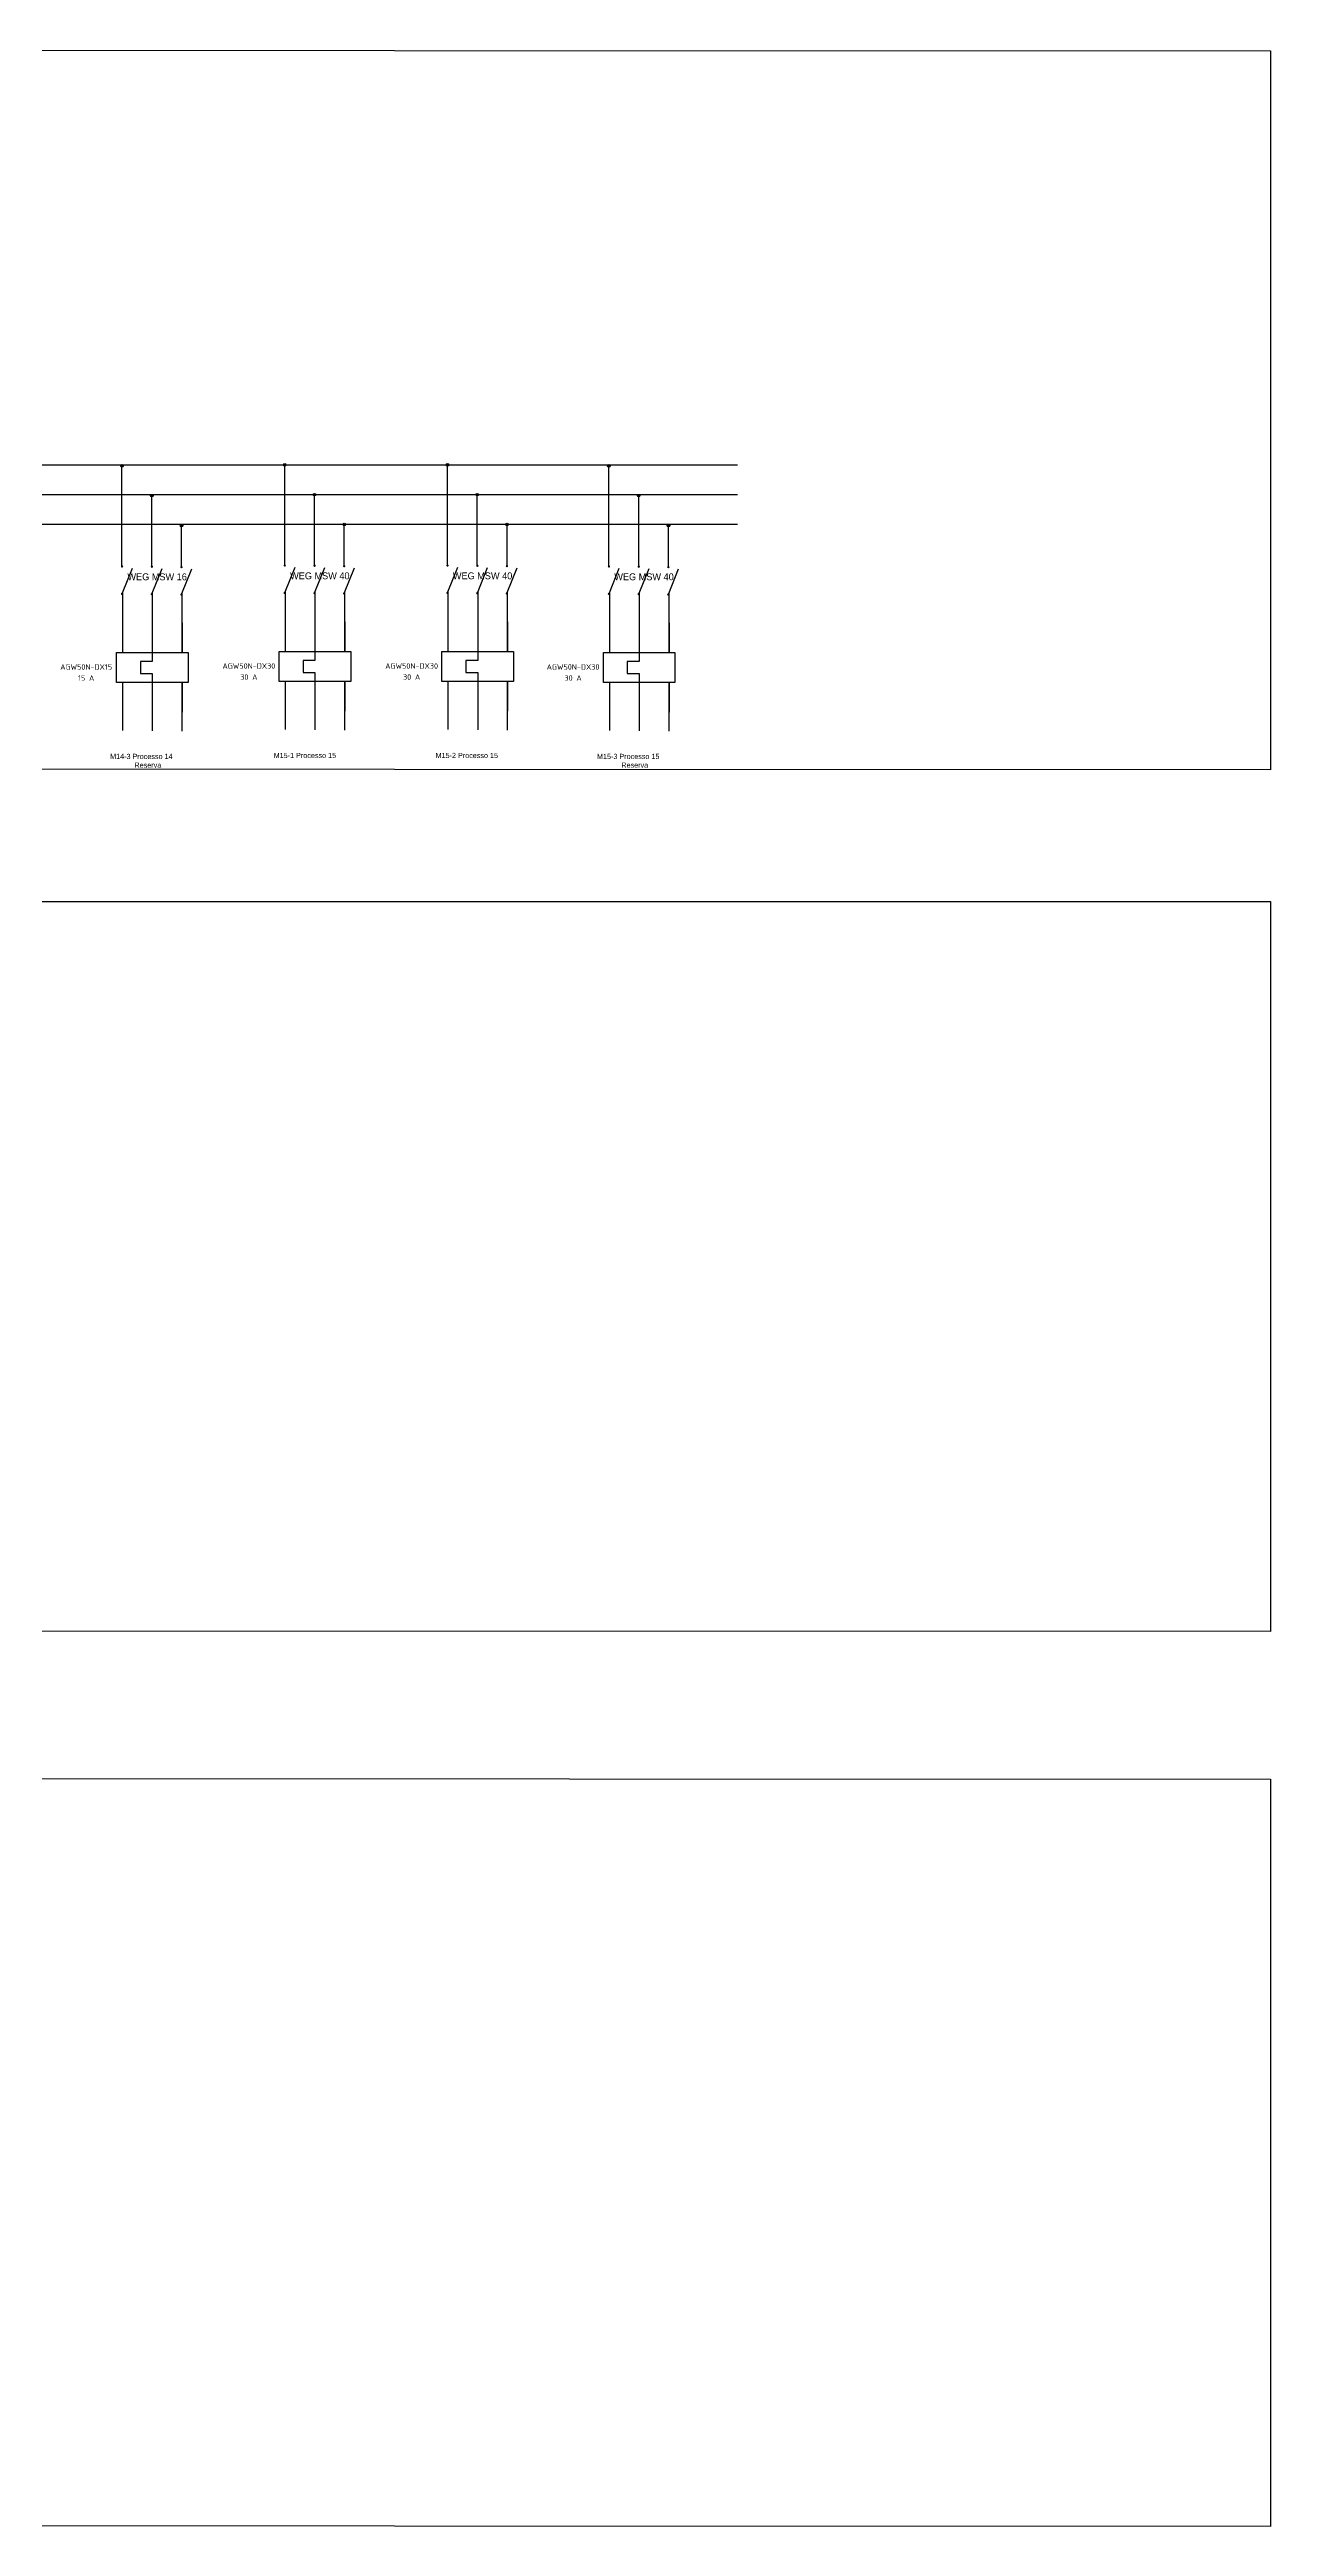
# Model space of a CAD drawing. Extents: x -533 to 641, y -96 to 322.
# Drawn here: x -410.6 to -361.2, y -28.9 to 71.5 of the extents above; entities that cross this region are included whole.
import ezdxf

# ---------------------------------------------------------------- set-up
doc = ezdxf.new("R2010")
doc.units = 0
doc.header["$MEASUREMENT"] = 0
doc.layers.add('ELET_TRIFILAR_DESENHO', color=5, linetype='Continuous', plot=False)
doc.layers.add('ELET_TRIFILAR_TEXTO', color=4, linetype='Continuous')
doc.styles.add('ARIAL', font='arial.ttf')

# ---------------------------------------------------------------- blocks, each defined once
blk = doc.blocks.new('热件触点')
at = {"ltscale": 50}
for p, q in [((-10, 30), (-10, 20)), ((0, 30), (0, 20)), ((10, 30), (10, 20)), ((-4, 17), (-4, 13)), ((0, 17), (-4, 17)), ((0, 20), (0, 17)), ((-10, 10), (-10, 0)), ((-4, 13), (0, 13)), ((0, 13), (0, 10)), ((0, 10), (0, 0)), ((10, 10), (10, 0))]:
    blk.add_line(p, q, dxfattribs=at)
blk.add_lwpolyline([(-12, 20), (12, 20), (12, 10), (-12, 10)], close=True)

msp = doc.modelspace()

# ---------------------------------------------------------------- hatches: boundary and pattern name
at = {"layer": 'ELET_TRIFILAR_DESENHO', "ltscale": 50}
for points in [[(-407.653, 54.613, 1), (-407.756, 54.613, 1)], [(-401.064, 54.653, 1), (-401.167, 54.653, 1)], [(-394.473, 54.653, 1), (-394.576, 54.653, 1)], [(-387.935, 54.613, 1), (-388.038, 54.613, 1)], [(-406.446, 53.407, 1), (-406.549, 53.407, 1)], [(-399.857, 53.446, 1), (-399.961, 53.446, 1)], [(-393.266, 53.446, 1), (-393.37, 53.446, 1)], [(-386.728, 53.407, 1), (-386.832, 53.407, 1)], [(-405.239, 52.2, 1), (-405.343, 52.2, 1)], [(-398.651, 52.24, 1), (-398.754, 52.24, 1)], [(-392.06, 52.24, 1), (-392.163, 52.24, 1)], [(-385.522, 52.2, 1), (-385.625, 52.2, 1)]]:
    msp.add_hatch(color=256, dxfattribs=at).paths.add_polyline_path(points)
at = {"layer": 'ELET_TRIFILAR_DESENHO', "linetype": 'Continuous', "transparency": 33554687}
h = msp.add_hatch(color=256, dxfattribs=at)
h.dxf.hatch_style = 1
h.paths.add_polyline_path([(-407.704, 49.378, 1), (-407.704, 49.475, 1)])
h.paths.add_polyline_path([(-407.702, 50.489, 1), (-407.702, 50.586, 1)])
h = msp.add_hatch(color=256, dxfattribs=at)
h.dxf.hatch_style = 1
h.paths.add_polyline_path([(-406.496, 49.368, 1), (-406.496, 49.466, 1)])
h.paths.add_polyline_path([(-406.493, 50.48, 1), (-406.493, 50.577, 1)])
h = msp.add_hatch(color=256, dxfattribs=at)
h.dxf.hatch_style = 1
h.paths.add_polyline_path([(-405.298, 49.353, 1), (-405.298, 49.45, 1)])
h.paths.add_polyline_path([(-405.296, 50.464, 1), (-405.296, 50.561, 1)])
h = msp.add_hatch(color=256, dxfattribs=at)
h.dxf.hatch_style = 1
h.paths.add_polyline_path([(-401.115, 49.418, 1), (-401.115, 49.515, 1)])
h.paths.add_polyline_path([(-401.113, 50.529, 1), (-401.113, 50.626, 1)])
h = msp.add_hatch(color=256, dxfattribs=at)
h.dxf.hatch_style = 1
h.paths.add_polyline_path([(-399.907, 49.408, 1), (-399.907, 49.505, 1)])
h.paths.add_polyline_path([(-399.905, 50.519, 1), (-399.905, 50.617, 1)])
h = msp.add_hatch(color=256, dxfattribs=at)
h.dxf.hatch_style = 1
h.paths.add_polyline_path([(-398.709, 49.393, 1), (-398.709, 49.49, 1)])
h.paths.add_polyline_path([(-398.707, 50.504, 1), (-398.707, 50.601, 1)])
h = msp.add_hatch(color=256, dxfattribs=at)
h.dxf.hatch_style = 1
h.paths.add_polyline_path([(-394.524, 49.418, 1), (-394.524, 49.515, 1)])
h.paths.add_polyline_path([(-394.522, 50.529, 1), (-394.522, 50.626, 1)])
h = msp.add_hatch(color=256, dxfattribs=at)
h.dxf.hatch_style = 1
h.paths.add_polyline_path([(-393.316, 49.408, 1), (-393.316, 49.505, 1)])
h.paths.add_polyline_path([(-393.314, 50.519, 1), (-393.314, 50.617, 1)])
h = msp.add_hatch(color=256, dxfattribs=at)
h.dxf.hatch_style = 1
h.paths.add_polyline_path([(-392.118, 49.393, 1), (-392.118, 49.49, 1)])
h.paths.add_polyline_path([(-392.116, 50.504, 1), (-392.116, 50.601, 1)])
h = msp.add_hatch(color=256, dxfattribs=at)
h.dxf.hatch_style = 1
h.paths.add_polyline_path([(-387.986, 49.378, 1), (-387.986, 49.475, 1)])
h.paths.add_polyline_path([(-387.984, 50.489, 1), (-387.984, 50.586, 1)])
h = msp.add_hatch(color=256, dxfattribs=at)
h.dxf.hatch_style = 1
h.paths.add_polyline_path([(-386.778, 49.368, 1), (-386.778, 49.466, 1)])
h.paths.add_polyline_path([(-386.776, 50.48, 1), (-386.776, 50.577, 1)])
h = msp.add_hatch(color=256, dxfattribs=at)
h.dxf.hatch_style = 1
h.paths.add_polyline_path([(-385.58, 49.353, 1), (-385.58, 49.45, 1)])
h.paths.add_polyline_path([(-385.578, 50.464, 1), (-385.578, 50.561, 1)])

# ---------------------------------------------------------------- linework, layer by layer
at = {"layer": 'ELET_TRIFILAR_DESENHO', "ltscale": 50}
for p, q in [((-493.515, 54.661), (-382.777, 54.661)), ((-493.515, 53.454), (-382.777, 53.454)), ((-493.515, 52.248), (-382.777, 52.248))]:
    msp.add_line(p, q, dxfattribs=at)
at = {"layer": 'ELET_TRIFILAR_DESENHO'}
for p, q in [((-407.705, 50.54), (-407.705, 54.613)), ((-401.116, 50.58), (-401.116, 54.653)), ((-394.525, 50.58), (-394.525, 54.653)), ((-387.987, 50.54), (-387.987, 54.613)), ((-406.498, 50.526), (-406.498, 53.407)), ((-399.909, 50.566), (-399.909, 53.446)), ((-393.318, 50.566), (-393.318, 53.446)), ((-386.78, 50.526), (-386.78, 53.407)), ((-406.498, 50.526), (-406.498, 52.2)), ((-405.291, 50.509), (-405.291, 52.2)), ((-399.909, 50.566), (-399.909, 52.24)), ((-398.702, 50.549), (-398.702, 52.24)), ((-393.318, 50.566), (-393.318, 52.24)), ((-392.111, 50.549), (-392.111, 52.24)), ((-386.78, 50.526), (-386.78, 52.2)), ((-385.573, 50.509), (-385.573, 52.2)), ((-407.686, 49.471), (-407.686, 47.048)), ((-406.478, 49.462), (-406.478, 47.048)), ((-405.28, 49.446), (-405.28, 47.048)), ((-401.097, 49.511), (-401.097, 47.088)), ((-399.889, 49.502), (-399.889, 47.088)), ((-398.691, 49.486), (-398.691, 47.088)), ((-394.506, 49.511), (-394.506, 47.088)), ((-393.298, 49.502), (-393.298, 47.088)), ((-392.1, 49.486), (-392.1, 47.088)), ((-387.968, 49.471), (-387.968, 47.048)), ((-386.76, 49.462), (-386.76, 47.048)), ((-385.562, 49.446), (-385.562, 47.048)), ((-407.686, 45.84), (-407.686, 43.891)), ((-406.478, 45.84), (-406.478, 43.882)), ((-405.28, 45.84), (-405.28, 43.866)), ((-401.097, 45.88), (-401.097, 43.931)), ((-399.889, 45.88), (-399.889, 43.921)), ((-398.691, 45.88), (-398.691, 43.906)), ((-394.506, 45.88), (-394.506, 43.931)), ((-393.298, 45.88), (-393.298, 43.921)), ((-392.1, 45.88), (-392.1, 43.906)), ((-387.968, 45.84), (-387.968, 43.891)), ((-386.76, 45.84), (-386.76, 43.882)), ((-385.562, 45.84), (-385.562, 43.866))]:
    msp.add_line(p, q, dxfattribs=at)
at = {"layer": 'ELET_TRIFILAR_DESENHO', "linetype": 'Continuous'}
for p, q in [((-407.686, 49.471), (-407.284, 50.471)), ((-406.478, 49.462), (-406.076, 50.462)), ((-405.28, 49.446), (-404.878, 50.446)), ((-401.097, 49.511), (-400.695, 50.511)), ((-399.889, 49.502), (-399.487, 50.502)), ((-398.691, 49.486), (-398.29, 50.486)), ((-394.506, 49.511), (-394.105, 50.511)), ((-393.298, 49.502), (-392.896, 50.502)), ((-392.1, 49.486), (-391.699, 50.486)), ((-387.968, 49.471), (-387.567, 50.471)), ((-386.76, 49.462), (-386.358, 50.462)), ((-385.562, 49.446), (-385.161, 50.446))]:
    msp.add_line(p, q, dxfattribs=at)
at = {"layer": 'ELET_TRIFILAR_DESENHO'}
for points in [[(-503.11, 71.476), (-361.194, 71.42), (-361.194, 42.296), (-503.11, 42.352)], [(-503.116, 36.974), (-361.194, 36.963), (-361.194, 7.405), (-503.119, 7.416)], [(-503.122, 1.479), (-361.194, 1.422), (-361.194, -28.852), (-503.122, -28.795)]]:
    msp.add_lwpolyline(points, close=True, dxfattribs=at)
at = {"layer": 'ELET_TRIFILAR_DESENHO', "ltscale": 50}
for centre in [(-407.705, 54.613), (-401.116, 54.653), (-394.525, 54.653), (-387.987, 54.613), (-406.498, 53.407), (-399.909, 53.446), (-393.318, 53.446), (-386.78, 53.407), (-405.291, 52.2), (-398.702, 52.24), (-392.111, 52.24), (-385.573, 52.2)]:
    msp.add_circle(centre, 0.0517, dxfattribs=at)

# ---------------------------------------------------------------- block references
at = {"layer": 'ELET_TRIFILAR_DESENHO', "ltscale": 50, "xscale": 0.1208090291641441, "yscale": 0.1208090291641441, "zscale": 0.1208090291641441}
for p in [(-406.478, 44.632), (-399.889, 44.672), (-393.298, 44.672), (-386.76, 44.632)]:
    msp.add_blockref('热件触点', p, dxfattribs=at)

# ---------------------------------------------------------------- texts
at = {"layer": 'ELET_TRIFILAR_TEXTO', "char_height": 0.2769, "width": 3.22382, "attachment_point": 1}
for s, insert in [('WEG MSW 16', (-407.485, 50.258)), ('WEG MSW 40', (-400.896, 50.297)), ('WEG MSW 40', (-394.305, 50.297)), ('WEG MSW 40', (-387.767, 50.258))]:
    msp.add_mtext(s, dxfattribs=dict(at, insert=insert))
at = {"layer": 'ELET_TRIFILAR_TEXTO', "char_height": 0.224, "width": 4.06752, "attachment_point": 8, "line_spacing_factor": 0.6, "style": 'ARIAL'}
for s, insert in [('{\\Fisocp2|c0;AGW50N-DX15\\P\\P15 A}', (-409.155, 45.907)), ('{\\Fisocp2|c0;AGW50N-DX30\\P\\P30 A}', (-402.566, 45.947)), ('{\\Fisocp2|c0;AGW50N-DX30\\P\\P30 A}', (-395.975, 45.947)), ('{\\Fisocp2|c0;AGW50N-DX30\\P\\P30 A}', (-389.437, 45.907))]:
    msp.add_mtext(s, dxfattribs=dict(at, insert=insert))
at = {"layer": 'ELET_TRIFILAR_TEXTO', "char_height": 0.21126, "attachment_point": 1}
for s, insert in [('\\pi-1.69011;M14-3 Processo 14\\P\\pi-0.70421;Reserva', (-406.496, 42.949)), ('\\pi-1.6549;M15-1 Processo 15', (-399.907, 42.989)), ('\\pi-1.69011;M15-2 Processo 15', (-393.316, 42.989)), ('\\pi-1.69011;M15-3 Processo 15\\P\\pi-0.70421;Reserva', (-386.778, 42.949))]:
    msp.add_mtext(s, dxfattribs=dict(at, insert=insert))

doc.saveas('drawing.dxf')
